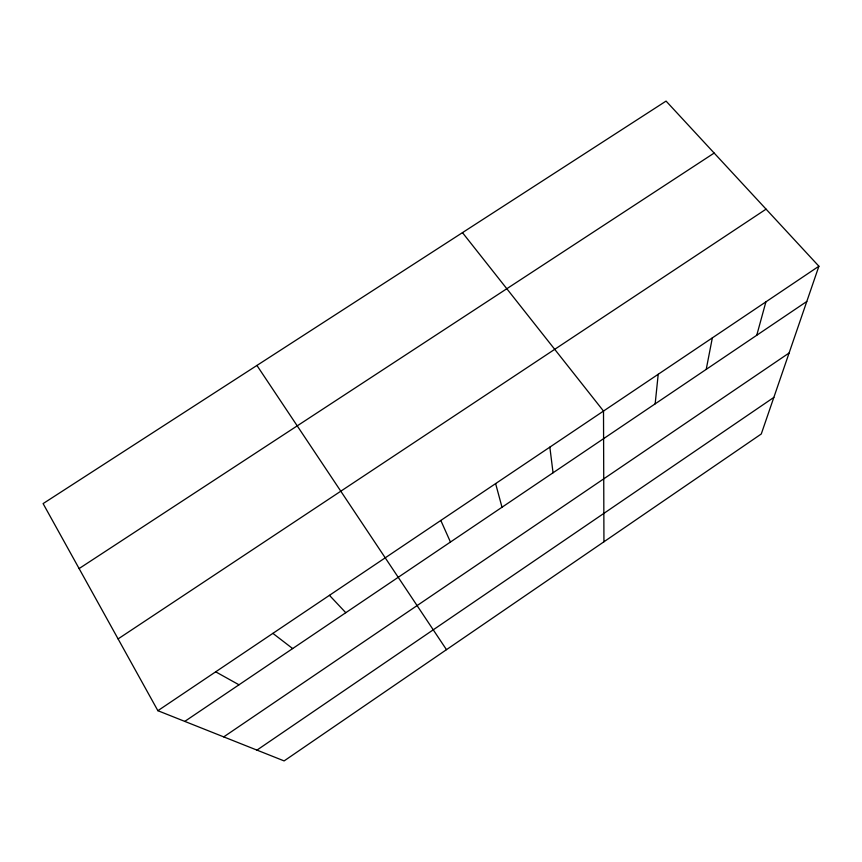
<?xml version="1.0" encoding="UTF-8"?>
<svg xmlns="http://www.w3.org/2000/svg" width="862" height="862" viewBox="0 0 862 862"><rect width="100%" height="100%" fill="white"/><g stroke="black" fill="none" stroke-linecap="round" stroke-linejoin="round"><path stroke-width="1.29" d="M655.163 403.847L658.212 374.27M706.215 369.389L712.346 337.872M756.75 335.264L765.909 301.862M818.9 266.229L761.275 433.985L284.115 760.909L157.875 710.697L43.1 503.602L666.067 101.091L818.9 266.229L157.875 710.697M256.962 750.112L773.839 397.404M223.721 736.891L789.096 353M184.78 721.397L806.789 301.484M118.094 638.904L766.07 209.154M79.11 568.575L714.167 153.059M215.683 671.821L238.989 684.794M272.877 633.365L292.66 648.569M329.456 595.33L345.781 612.699M462.474 232.643L603.508 411.055L603.939 541.778M256.93 365.445L446.484 649.668M440.816 520.454L450.449 542.047M495.618 483.604L502.007 507.244M549.848 447.141L553.048 472.775"/></g></svg>
